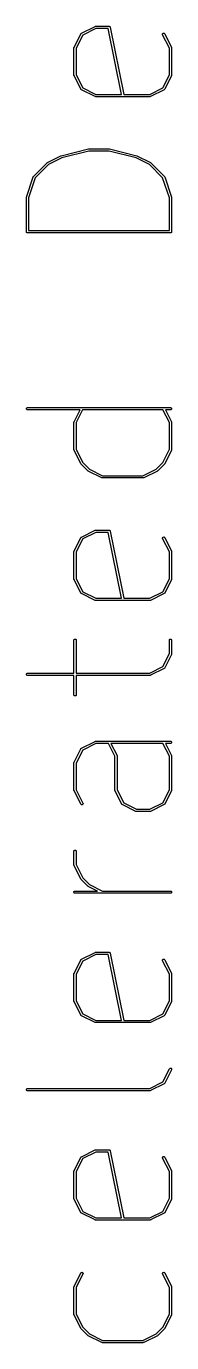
# Model space of a CAD drawing. Extents: x -0.1 to 56.4, y -14.9 to 17.1.
# Drawn here: x 15.43 to 15.559, y 1.165 to 2.334 of the extents above; entities that cross this region are included whole.
import ezdxf

# ---------------------------------------------------------------- set-up
doc = ezdxf.new("R2010")
doc.units = 0
doc.header["$MEASUREMENT"] = 0
doc.layers.add('BLACK', color=7, linetype='CONTINUOUS')

msp = doc.modelspace()

# ---------------------------------------------------------------- linework, layer by layer
at = {"layer": 'Black'}
for p, q in [((15.4719, 2.31514), (15.4779, 2.32723)), ((15.4779, 2.32723), (15.478, 2.32735)), ((15.478, 2.32735), (15.4781, 2.32747)), ((15.4781, 2.32751), (15.4783, 2.32759)), ((15.4781, 2.32749), (15.4781, 2.32751)), ((15.4781, 2.32747), (15.4781, 2.32749)), ((15.4783, 2.32759), (15.4784, 2.32768)), ((15.4784, 2.32768), (15.4905, 2.33373)), ((15.4912, 2.33183), (15.4796, 2.32604)), ((15.4905, 2.33374), (15.4906, 2.33377)), ((15.4905, 2.33373), (15.4905, 2.33374)), ((15.4906, 2.33377), (15.4907, 2.33379)), ((15.4907, 2.33379), (15.4908, 2.33383)), ((15.4908, 2.33383), (15.4909, 2.33382)), ((15.4909, 2.33382), (15.4909, 2.33383)), ((15.4909, 2.33383), (15.503, 2.33383)), ((15.5022, 2.33183), (15.4912, 2.33183)), ((15.5139, 2.27336), (15.5022, 2.33183)), ((15.503, 2.33383), (15.503, 2.33383)), ((15.503, 2.33383), (15.5032, 2.3338)), ((15.5032, 2.3338), (15.5033, 2.33378)), ((15.5033, 2.33378), (15.5034, 2.33377)), ((15.5034, 2.33377), (15.5034, 2.33377)), ((15.5034, 2.33377), (15.5035, 2.33369)), ((15.5035, 2.33369), (15.5036, 2.33361)), ((15.5036, 2.33361), (15.5037, 2.3336)), ((15.5037, 2.3336), (15.5037, 2.3336)), ((15.5037, 2.3336), (15.5038, 2.33349)), ((15.5038, 2.33349), (15.5039, 2.33335)), ((15.5039, 2.33335), (15.5039, 2.33334)), ((15.5039, 2.33334), (15.5039, 2.33333)), ((15.5039, 2.33333), (15.5039, 2.3332)), ((15.5039, 2.3332), (15.504, 2.33303)), ((15.504, 2.33303), (15.5159, 2.27336)), ((15.5504, 2.32702), (15.5506, 2.32733)), ((15.5504, 2.32667), (15.5504, 2.32702)), ((15.5506, 2.32733), (15.5508, 2.32759)), ((15.5508, 2.32759), (15.5511, 2.32774)), ((15.5511, 2.32774), (15.5515, 2.32778)), ((15.5515, 2.32778), (15.5518, 2.3277)), ((15.5518, 2.3277), (15.5521, 2.32751)), ((15.5521, 2.32751), (15.5523, 2.32723)), ((15.5523, 2.32723), (15.5583, 2.31514)), ((15.4718, 2.31503), (15.4719, 2.31508)), ((15.4718, 2.31492), (15.4718, 2.31503)), ((15.4719, 2.31508), (15.4719, 2.31514)), ((15.4796, 2.32604), (15.4738, 2.31445)), ((15.5505, 2.32634), (15.5504, 2.32667)), ((15.5565, 2.31445), (15.5505, 2.32634)), ((15.5583, 2.31514), (15.5584, 2.31508)), ((15.5584, 2.31508), (15.5584, 2.31503)), ((15.5584, 2.31503), (15.5584, 2.31492)), ((15.4718, 2.3148), (15.4718, 2.31492)), ((15.4718, 2.31474), (15.4718, 2.3148)), ((15.4718, 2.31469), (15.4718, 2.31474)), ((15.4718, 2.2905), (15.4718, 2.31469)), ((15.4738, 2.31445), (15.4738, 2.29073)), ((15.5565, 2.29073), (15.5565, 2.31445)), ((15.5584, 2.31492), (15.5584, 2.3148)), ((15.5584, 2.3148), (15.5584, 2.31474)), ((15.5584, 2.31474), (15.5585, 2.31469)), ((15.5585, 2.31469), (15.5585, 2.2905)), ((15.4718, 2.29044), (15.4718, 2.2905)), ((15.4718, 2.29038), (15.4718, 2.29044)), ((15.4718, 2.29027), (15.4718, 2.29038)), ((15.4718, 2.29016), (15.4718, 2.29027)), ((15.4719, 2.2901), (15.4718, 2.29016)), ((15.4719, 2.29005), (15.4719, 2.2901)), ((15.4779, 2.27796), (15.4719, 2.29005)), ((15.4738, 2.29073), (15.4796, 2.27915)), ((15.5507, 2.27915), (15.5565, 2.29073)), ((15.5583, 2.29005), (15.5523, 2.27796)), ((15.5584, 2.29011), (15.5583, 2.29005)), ((15.5585, 2.2905), (15.5584, 2.29044)), ((15.5584, 2.29044), (15.5584, 2.29038)), ((15.5584, 2.29038), (15.5584, 2.29027)), ((15.5584, 2.29027), (15.5584, 2.29016)), ((15.5584, 2.29016), (15.5584, 2.29011)), ((15.478, 2.27784), (15.4779, 2.27796)), ((15.4781, 2.27771), (15.478, 2.27784)), ((15.4781, 2.2777), (15.4781, 2.27771)), ((15.4781, 2.27768), (15.4781, 2.2777)), ((15.4783, 2.27759), (15.4781, 2.27768)), ((15.4784, 2.27751), (15.4783, 2.27759)), ((15.4905, 2.27146), (15.4784, 2.27751)), ((15.4796, 2.27915), (15.4912, 2.27336)), ((15.4905, 2.27144), (15.4905, 2.27146)), ((15.4906, 2.27141), (15.4905, 2.27144)), ((15.4907, 2.2714), (15.4906, 2.27141)), ((15.4908, 2.27136), (15.4907, 2.2714)), ((15.4909, 2.27136), (15.4908, 2.27136)), ((15.4909, 2.27135), (15.4909, 2.27136)), ((15.5151, 2.27135), (15.4909, 2.27135)), ((15.4912, 2.27336), (15.5139, 2.27336)), ((15.5393, 2.27135), (15.5151, 2.27135)), ((15.5159, 2.27336), (15.5391, 2.27336)), ((15.5391, 2.27336), (15.5507, 2.27915)), ((15.5394, 2.27136), (15.5393, 2.27135)), ((15.5395, 2.2714), (15.5394, 2.27136)), ((15.5394, 2.27136), (15.5394, 2.27136)), ((15.5397, 2.27141), (15.5395, 2.2714)), ((15.5398, 2.27146), (15.5397, 2.27144)), ((15.5397, 2.27144), (15.5397, 2.27141)), ((15.5519, 2.27751), (15.5398, 2.27146)), ((15.552, 2.27759), (15.5519, 2.27751)), ((15.5521, 2.27768), (15.552, 2.27759)), ((15.5522, 2.27784), (15.5521, 2.27771)), ((15.5521, 2.27771), (15.5521, 2.2777)), ((15.5521, 2.2777), (15.5521, 2.27768)), ((15.5523, 2.27796), (15.5522, 2.27784)), ((15.4604, 2.2189), (15.4846, 2.22494)), ((15.485, 2.22297), (15.461, 2.21698)), ((15.4846, 2.22494), (15.4848, 2.22495)), ((15.4848, 2.22495), (15.4849, 2.22497)), ((15.4849, 2.22497), (15.503, 2.22497)), ((15.5029, 2.22297), (15.485, 2.22297)), ((15.5269, 2.21698), (15.5029, 2.22297)), ((15.503, 2.22497), (15.5031, 2.22495)), ((15.5031, 2.22495), (15.5033, 2.22494)), ((15.5033, 2.22494), (15.5275, 2.2189)), ((15.4358, 2.20049), (15.4479, 2.21259)), ((15.4492, 2.21106), (15.4374, 2.19924)), ((15.4479, 2.21259), (15.448, 2.2127)), ((15.448, 2.2127), (15.4481, 2.21277)), ((15.4481, 2.21277), (15.4482, 2.21278)), ((15.4482, 2.21279), (15.4602, 2.21882)), ((15.4482, 2.21278), (15.4482, 2.21279)), ((15.4482, 2.21279), (15.4482, 2.21279)), ((15.461, 2.21698), (15.4492, 2.21106)), ((15.4602, 2.21882), (15.4603, 2.21885)), ((15.4603, 2.21885), (15.4604, 2.2189)), ((15.5387, 2.21106), (15.5269, 2.21698)), ((15.5275, 2.2189), (15.5276, 2.21885)), ((15.5276, 2.21885), (15.5277, 2.21882)), ((15.5277, 2.21882), (15.5397, 2.21279)), ((15.5505, 2.19924), (15.5387, 2.21106)), ((15.5397, 2.21279), (15.5397, 2.21279)), ((15.5397, 2.21279), (15.5397, 2.21278)), ((15.5397, 2.21278), (15.5398, 2.21277)), ((15.5398, 2.21277), (15.5399, 2.21268)), ((15.5399, 2.21268), (15.54, 2.21259)), ((15.54, 2.21259), (15.54, 2.21257)), ((15.54, 2.21257), (15.54, 2.21257)), ((15.54, 2.21257), (15.54, 2.21256)), ((15.54, 2.21256), (15.5521, 2.20049)), ((15.4295, 2.18196), (15.4356, 2.2001)), ((15.4374, 2.19924), (15.4315, 2.18148)), ((15.4356, 2.20021), (15.4357, 2.2003)), ((15.4356, 2.20015), (15.4356, 2.20021)), ((15.4356, 2.2001), (15.4356, 2.20015)), ((15.4357, 2.20041), (15.4358, 2.20044)), ((15.4357, 2.2003), (15.4357, 2.20041)), ((15.4358, 2.20044), (15.4358, 2.20049)), ((15.5565, 2.18148), (15.5505, 2.19924)), ((15.5521, 2.20049), (15.5521, 2.20045)), ((15.5521, 2.20045), (15.5522, 2.20041)), ((15.5522, 2.20041), (15.5522, 2.2003)), ((15.5522, 2.2003), (15.5523, 2.20021)), ((15.5523, 2.20021), (15.5523, 2.20015)), ((15.5523, 2.20015), (15.5524, 2.2001)), ((15.5524, 2.2001), (15.5584, 2.18196)), ((15.4295, 2.18179), (15.4295, 2.18196)), ((15.4295, 2.18164), (15.4295, 2.18179)), ((15.4295, 2.1514), (15.4295, 2.18164)), ((15.4315, 2.18148), (15.4315, 2.1524)), ((15.5565, 2.1524), (15.5565, 2.18148)), ((15.5584, 2.18196), (15.5584, 2.18179)), ((15.5584, 2.18179), (15.5585, 2.18164)), ((15.5585, 2.18164), (15.5585, 2.1514)), ((15.4295, 2.15132), (15.4295, 2.1514)), ((15.4295, 2.15123), (15.4295, 2.15132)), ((15.4315, 2.1524), (15.5565, 2.1524)), ((15.5585, 2.1514), (15.5584, 2.15132)), ((15.5584, 2.15132), (15.5584, 2.15123)), ((15.4295, 2.15115), (15.4295, 2.15123)), ((15.4295, 2.15106), (15.4295, 2.15115)), ((15.4296, 2.15098), (15.4295, 2.15106)), ((15.4296, 2.1509), (15.4296, 2.15098)), ((15.4296, 2.15084), (15.4296, 2.1509)), ((15.4297, 2.15076), (15.4296, 2.15084)), ((15.4298, 2.1507), (15.4297, 2.15076)), ((15.4298, 2.15064), (15.4298, 2.1507)), ((15.4299, 2.15059), (15.4298, 2.15064)), ((15.43, 2.15054), (15.4299, 2.15059)), ((15.43, 2.15051), (15.43, 2.15054)), ((15.4301, 2.15046), (15.43, 2.15051)), ((15.4302, 2.15045), (15.4301, 2.15046)), ((15.4303, 2.15042), (15.4302, 2.15045)), ((15.4304, 2.15042), (15.4303, 2.15042)), ((15.4305, 2.1504), (15.4304, 2.15042)), ((15.5575, 2.1504), (15.4305, 2.1504)), ((15.5576, 2.15042), (15.5575, 2.15042)), ((15.5575, 2.15042), (15.5575, 2.1504)), ((15.5577, 2.15045), (15.5576, 2.15042)), ((15.5578, 2.15046), (15.5577, 2.15045)), ((15.5579, 2.15051), (15.5578, 2.15046)), ((15.558, 2.15054), (15.5579, 2.15051)), ((15.5581, 2.15064), (15.558, 2.15059)), ((15.558, 2.15059), (15.558, 2.15054)), ((15.5582, 2.1507), (15.5581, 2.15064)), ((15.5583, 2.15084), (15.5582, 2.15076)), ((15.5582, 2.15076), (15.5582, 2.1507)), ((15.5584, 2.15106), (15.5583, 2.15098)), ((15.5583, 2.15098), (15.5583, 2.1509)), ((15.5583, 2.1509), (15.5583, 2.15084)), ((15.5584, 2.15123), (15.5584, 2.15115)), ((15.5584, 2.15115), (15.5584, 2.15106)), ((15.4295, 1.99434), (15.4296, 1.99466)), ((15.4295, 1.99399), (15.4295, 1.99434)), ((15.4296, 1.99367), (15.4295, 1.99399)), ((15.4296, 1.99466), (15.4298, 1.99493)), ((15.4298, 1.9934), (15.4296, 1.99367)), ((15.4298, 1.99493), (15.4301, 1.9951)), ((15.4301, 1.99322), (15.4298, 1.9934)), ((15.4301, 1.9951), (15.4305, 1.99516)), ((15.4305, 1.99316), (15.4301, 1.99322)), ((15.4305, 1.99516), (15.5575, 1.99516)), ((15.4772, 1.99316), (15.4305, 1.99316)), ((15.4719, 1.98252), (15.4772, 1.99316)), ((15.4795, 1.99316), (15.4738, 1.98183)), ((15.5508, 1.99316), (15.4795, 1.99316)), ((15.5565, 1.98183), (15.5508, 1.99316)), ((15.5575, 1.99316), (15.553, 1.99316)), ((15.553, 1.99316), (15.5583, 1.98252)), ((15.5575, 1.99516), (15.5578, 1.9951)), ((15.5578, 1.99322), (15.5575, 1.99316)), ((15.5578, 1.9951), (15.5581, 1.99493)), ((15.5581, 1.9934), (15.5578, 1.99322)), ((15.5581, 1.99493), (15.5583, 1.99466)), ((15.5583, 1.99367), (15.5581, 1.9934)), ((15.5583, 1.99466), (15.5584, 1.99434)), ((15.5584, 1.99399), (15.5583, 1.99367)), ((15.5584, 1.99434), (15.5584, 1.99399)), ((15.4718, 1.98241), (15.4719, 1.98246)), ((15.4718, 1.98229), (15.4718, 1.98241)), ((15.4718, 1.98218), (15.4718, 1.98229)), ((15.4718, 1.98212), (15.4718, 1.98218)), ((15.4718, 1.98207), (15.4718, 1.98212)), ((15.4718, 1.95788), (15.4718, 1.98207)), ((15.4719, 1.98246), (15.4719, 1.98252)), ((15.4738, 1.98183), (15.4738, 1.95811)), ((15.5565, 1.95812), (15.5565, 1.98183)), ((15.5583, 1.98252), (15.5584, 1.98246)), ((15.5584, 1.98246), (15.5584, 1.98241)), ((15.5584, 1.98241), (15.5584, 1.9823)), ((15.5584, 1.9823), (15.5584, 1.98218)), ((15.5584, 1.98218), (15.5584, 1.98212)), ((15.5584, 1.98212), (15.5585, 1.98207)), ((15.5585, 1.98207), (15.5585, 1.95788)), ((15.4718, 1.95782), (15.4718, 1.95788)), ((15.4718, 1.95776), (15.4718, 1.95782)), ((15.4718, 1.95765), (15.4718, 1.95776)), ((15.4718, 1.95754), (15.4718, 1.95765)), ((15.4719, 1.95748), (15.4718, 1.95754)), ((15.4719, 1.95743), (15.4719, 1.95748)), ((15.4779, 1.94534), (15.4719, 1.95743)), ((15.4738, 1.95811), (15.4797, 1.94638)), ((15.5506, 1.94638), (15.5565, 1.95812)), ((15.5583, 1.95743), (15.5523, 1.94534)), ((15.5584, 1.95749), (15.5583, 1.95743)), ((15.5585, 1.95788), (15.5584, 1.95782)), ((15.5584, 1.95782), (15.5584, 1.95776)), ((15.5584, 1.95776), (15.5584, 1.95765)), ((15.5584, 1.95765), (15.5584, 1.95754)), ((15.5584, 1.95754), (15.5584, 1.95749)), ((15.478, 1.94521), (15.4779, 1.94534)), ((15.4781, 1.94508), (15.478, 1.94521)), ((15.4842, 1.93903), (15.4781, 1.94508)), ((15.4797, 1.94638), (15.4855, 1.94056)), ((15.5448, 1.94056), (15.5506, 1.94638)), ((15.5521, 1.94508), (15.5461, 1.93903)), ((15.5522, 1.94521), (15.5521, 1.94508)), ((15.5523, 1.94534), (15.5522, 1.94521)), ((15.4843, 1.93894), (15.4842, 1.93903)), ((15.4844, 1.93884), (15.4843, 1.93894)), ((15.4965, 1.93279), (15.4844, 1.93884)), ((15.4855, 1.94056), (15.4972, 1.93469)), ((15.4966, 1.93278), (15.4965, 1.93279)), ((15.4966, 1.93275), (15.4966, 1.93278)), ((15.4967, 1.93273), (15.4966, 1.93275)), ((15.4969, 1.93269), (15.4967, 1.93273)), ((15.497, 1.93269), (15.4969, 1.9327)), ((15.4969, 1.9327), (15.4969, 1.93269)), ((15.5333, 1.93269), (15.497, 1.93269)), ((15.4972, 1.93469), (15.533, 1.93469)), ((15.533, 1.93469), (15.5448, 1.94056)), ((15.5334, 1.93269), (15.5333, 1.9327)), ((15.5333, 1.9327), (15.5333, 1.93269)), ((15.5335, 1.93273), (15.5334, 1.93269)), ((15.5336, 1.93275), (15.5335, 1.93273)), ((15.5337, 1.93278), (15.5336, 1.93275)), ((15.5458, 1.93883), (15.5337, 1.93279)), ((15.5337, 1.93279), (15.5337, 1.93278)), ((15.5459, 1.93893), (15.5458, 1.93884)), ((15.5458, 1.93884), (15.5458, 1.93883)), ((15.5458, 1.93883), (15.5458, 1.93883)), ((15.5458, 1.93883), (15.5458, 1.93883)), ((15.5461, 1.93903), (15.5459, 1.93893)), ((15.4784, 1.88015), (15.4905, 1.8862)), ((15.4912, 1.88431), (15.4796, 1.87851)), ((15.4905, 1.88622), (15.4906, 1.88625)), ((15.4905, 1.8862), (15.4905, 1.88622)), ((15.4906, 1.88625), (15.4907, 1.88627)), ((15.4907, 1.88627), (15.4908, 1.8863)), ((15.4908, 1.8863), (15.4909, 1.8863)), ((15.4909, 1.8863), (15.4909, 1.88631)), ((15.4909, 1.88631), (15.503, 1.88631)), ((15.5022, 1.88431), (15.4912, 1.88431)), ((15.5139, 1.82583), (15.5022, 1.88431)), ((15.503, 1.88631), (15.503, 1.88631)), ((15.503, 1.88631), (15.5032, 1.88628)), ((15.5032, 1.88628), (15.5033, 1.88626)), ((15.5033, 1.88626), (15.5034, 1.88625)), ((15.5034, 1.88625), (15.5034, 1.88625)), ((15.5034, 1.88625), (15.5035, 1.88616)), ((15.5035, 1.88616), (15.5036, 1.88609)), ((15.5036, 1.88609), (15.5037, 1.88608)), ((15.5037, 1.88608), (15.5037, 1.88607)), ((15.5037, 1.88607), (15.5038, 1.88596)), ((15.5038, 1.88596), (15.5039, 1.88583)), ((15.5039, 1.88583), (15.5039, 1.88582)), ((15.5039, 1.88582), (15.5039, 1.88581)), ((15.5039, 1.88581), (15.5039, 1.88567)), ((15.5039, 1.88567), (15.504, 1.8855)), ((15.504, 1.8855), (15.5159, 1.82583)), ((15.4719, 1.86761), (15.4779, 1.87971)), ((15.4796, 1.87851), (15.4738, 1.86693)), ((15.4779, 1.87971), (15.478, 1.87982)), ((15.478, 1.87982), (15.4781, 1.87995)), ((15.4781, 1.87999), (15.4783, 1.88007)), ((15.4781, 1.87996), (15.4781, 1.87999)), ((15.4781, 1.87995), (15.4781, 1.87996)), ((15.4783, 1.88007), (15.4784, 1.88015)), ((15.5504, 1.87949), (15.5506, 1.87981)), ((15.5504, 1.87915), (15.5504, 1.87949)), ((15.5505, 1.87881), (15.5504, 1.87915)), ((15.5565, 1.86693), (15.5505, 1.87881)), ((15.5506, 1.87981), (15.5508, 1.88006)), ((15.5508, 1.88006), (15.5511, 1.88022)), ((15.5511, 1.88022), (15.5515, 1.88026)), ((15.5515, 1.88026), (15.5518, 1.88018)), ((15.5518, 1.88018), (15.5521, 1.87999)), ((15.5521, 1.87999), (15.5523, 1.87971)), ((15.5523, 1.87971), (15.5583, 1.86761)), ((15.4718, 1.86751), (15.4719, 1.86756)), ((15.4718, 1.86739), (15.4718, 1.86751)), ((15.4718, 1.86728), (15.4718, 1.86739)), ((15.4718, 1.86722), (15.4718, 1.86728)), ((15.4718, 1.86716), (15.4718, 1.86722)), ((15.4718, 1.84297), (15.4718, 1.86716)), ((15.4719, 1.86756), (15.4719, 1.86761)), ((15.4738, 1.86693), (15.4738, 1.84321)), ((15.5565, 1.84321), (15.5565, 1.86693)), ((15.5583, 1.86761), (15.5584, 1.86756)), ((15.5584, 1.86756), (15.5584, 1.86751)), ((15.5584, 1.86751), (15.5584, 1.86739)), ((15.5584, 1.86739), (15.5584, 1.86728)), ((15.5584, 1.86728), (15.5584, 1.86722)), ((15.5584, 1.86722), (15.5585, 1.86716)), ((15.5585, 1.86716), (15.5585, 1.84297)), ((15.4718, 1.84292), (15.4718, 1.84297)), ((15.4718, 1.84286), (15.4718, 1.84292)), ((15.4718, 1.84275), (15.4718, 1.84286)), ((15.4718, 1.84263), (15.4718, 1.84275)), ((15.4719, 1.84258), (15.4718, 1.84263)), ((15.4719, 1.84253), (15.4719, 1.84258)), ((15.4779, 1.83043), (15.4719, 1.84253)), ((15.4738, 1.84321), (15.4796, 1.83162)), ((15.5507, 1.83162), (15.5565, 1.84321)), ((15.5583, 1.84253), (15.5523, 1.83043)), ((15.5584, 1.84258), (15.5583, 1.84253)), ((15.5585, 1.84297), (15.5584, 1.84292)), ((15.5584, 1.84292), (15.5584, 1.84286)), ((15.5584, 1.84286), (15.5584, 1.84274)), ((15.5584, 1.84274), (15.5584, 1.84263)), ((15.5584, 1.84263), (15.5584, 1.84258)), ((15.478, 1.83031), (15.4779, 1.83043)), ((15.4781, 1.83019), (15.478, 1.83031)), ((15.4781, 1.83017), (15.4781, 1.83019)), ((15.4781, 1.83015), (15.4781, 1.83017)), ((15.4783, 1.83007), (15.4781, 1.83015)), ((15.4784, 1.82998), (15.4783, 1.83007)), ((15.4905, 1.82394), (15.4784, 1.82998)), ((15.4796, 1.83162), (15.4912, 1.82583)), ((15.4905, 1.82392), (15.4905, 1.82394)), ((15.4912, 1.82583), (15.5139, 1.82583)), ((15.5159, 1.82583), (15.5391, 1.82583)), ((15.5391, 1.82583), (15.5507, 1.83162)), ((15.5398, 1.82394), (15.5397, 1.82392)), ((15.5519, 1.82998), (15.5398, 1.82394)), ((15.552, 1.83007), (15.5519, 1.82998)), ((15.5521, 1.83015), (15.552, 1.83007)), ((15.5522, 1.83032), (15.5521, 1.83019)), ((15.5521, 1.83019), (15.5521, 1.83017)), ((15.5521, 1.83017), (15.5521, 1.83015)), ((15.5523, 1.83043), (15.5522, 1.83032)), ((15.4906, 1.82389), (15.4905, 1.82392)), ((15.4907, 1.82387), (15.4906, 1.82389)), ((15.4908, 1.82384), (15.4907, 1.82387)), ((15.4909, 1.82384), (15.4908, 1.82384)), ((15.4909, 1.82383), (15.4909, 1.82384)), ((15.5151, 1.82383), (15.4909, 1.82383)), ((15.5393, 1.82383), (15.5151, 1.82383)), ((15.5394, 1.82384), (15.5393, 1.82383)), ((15.5395, 1.82387), (15.5394, 1.82384)), ((15.5394, 1.82384), (15.5394, 1.82384)), ((15.5397, 1.82389), (15.5395, 1.82387)), ((15.5397, 1.82392), (15.5397, 1.82389)), ((15.4718, 1.78889), (15.472, 1.78919)), ((15.4718, 1.78855), (15.4718, 1.78889)), ((15.472, 1.78919), (15.4723, 1.78941)), ((15.4723, 1.78941), (15.4726, 1.78953)), ((15.4726, 1.78953), (15.473, 1.78953)), ((15.473, 1.78953), (15.4733, 1.78941)), ((15.4733, 1.78941), (15.4736, 1.78919)), ((15.4736, 1.78919), (15.4737, 1.78889)), ((15.4737, 1.78889), (15.4738, 1.78855)), ((15.5565, 1.78889), (15.5567, 1.78919)), ((15.5565, 1.78855), (15.5565, 1.78889)), ((15.5567, 1.78919), (15.557, 1.78941)), ((15.557, 1.78941), (15.5573, 1.78953)), ((15.5573, 1.78953), (15.5576, 1.78953)), ((15.5576, 1.78953), (15.558, 1.78941)), ((15.558, 1.78941), (15.5582, 1.78919)), ((15.5582, 1.78919), (15.5584, 1.78889)), ((15.5584, 1.78889), (15.5585, 1.78855)), ((15.4718, 1.75931), (15.4718, 1.78855)), ((15.4738, 1.78855), (15.4738, 1.75931)), ((15.5565, 1.77669), (15.5565, 1.78855)), ((15.5585, 1.78855), (15.5585, 1.77645)), ((15.5507, 1.7651), (15.5565, 1.77669)), ((15.5583, 1.776), (15.5523, 1.76391)), ((15.5584, 1.77606), (15.5583, 1.776)), ((15.5585, 1.77645), (15.5584, 1.7764)), ((15.5584, 1.7764), (15.5584, 1.77634)), ((15.5584, 1.77634), (15.5584, 1.77622)), ((15.5584, 1.77622), (15.5584, 1.77611)), ((15.5584, 1.77611), (15.5584, 1.77606)), ((15.4295, 1.75848), (15.4296, 1.75881)), ((15.4295, 1.75813), (15.4295, 1.75848)), ((15.4296, 1.75781), (15.4295, 1.75813)), ((15.4296, 1.75881), (15.4298, 1.75907)), ((15.4298, 1.75754), (15.4296, 1.75781)), ((15.4298, 1.75907), (15.4301, 1.75925)), ((15.4301, 1.75737), (15.4298, 1.75754)), ((15.4301, 1.75925), (15.4305, 1.75931)), ((15.4305, 1.75731), (15.4301, 1.75737)), ((15.4305, 1.75931), (15.4718, 1.75931)), ((15.4718, 1.75731), (15.4305, 1.75731)), ((15.4718, 1.74016), (15.4718, 1.75731)), ((15.4738, 1.75931), (15.5391, 1.75931)), ((15.5393, 1.75731), (15.4738, 1.75731)), ((15.4738, 1.75731), (15.4738, 1.74016)), ((15.5391, 1.75931), (15.5507, 1.7651)), ((15.5394, 1.75732), (15.5393, 1.75731)), ((15.5395, 1.75735), (15.5394, 1.75731)), ((15.5394, 1.75731), (15.5394, 1.75732)), ((15.5397, 1.75737), (15.5395, 1.75735)), ((15.5398, 1.75741), (15.5397, 1.7574)), ((15.5397, 1.7574), (15.5397, 1.75737)), ((15.5519, 1.76346), (15.5398, 1.75741)), ((15.552, 1.76354), (15.5519, 1.76346)), ((15.5521, 1.76363), (15.552, 1.76354)), ((15.5522, 1.7638), (15.5521, 1.76367)), ((15.5521, 1.76367), (15.5521, 1.76365)), ((15.5521, 1.76365), (15.5521, 1.76363)), ((15.5523, 1.76391), (15.5522, 1.7638)), ((15.4718, 1.73982), (15.4718, 1.74016)), ((15.472, 1.73952), (15.4718, 1.73982)), ((15.4723, 1.7393), (15.472, 1.73952)), ((15.4726, 1.73918), (15.4723, 1.7393)), ((15.473, 1.73918), (15.4726, 1.73918)), ((15.4733, 1.7393), (15.473, 1.73918)), ((15.4736, 1.73952), (15.4733, 1.7393)), ((15.4737, 1.73982), (15.4736, 1.73952)), ((15.4738, 1.74016), (15.4737, 1.73982)), ((15.4784, 1.69268), (15.4905, 1.69873)), ((15.4912, 1.69683), (15.4796, 1.69104)), ((15.4905, 1.69874), (15.4906, 1.69877)), ((15.4905, 1.69873), (15.4905, 1.69874)), ((15.4906, 1.69877), (15.4907, 1.69879)), ((15.4907, 1.69879), (15.4908, 1.69883)), ((15.4908, 1.69883), (15.4909, 1.69882)), ((15.4909, 1.69882), (15.4909, 1.69883)), ((15.4909, 1.69883), (15.5575, 1.69883)), ((15.5024, 1.69683), (15.4912, 1.69683)), ((15.5081, 1.6855), (15.5024, 1.69683)), ((15.5046, 1.69683), (15.51, 1.68618)), ((15.5508, 1.69683), (15.5046, 1.69683)), ((15.5565, 1.6855), (15.5508, 1.69683)), ((15.5575, 1.69683), (15.553, 1.69683)), ((15.553, 1.69683), (15.5583, 1.68618)), ((15.5575, 1.69883), (15.5578, 1.69877)), ((15.5578, 1.69689), (15.5575, 1.69683)), ((15.5578, 1.69877), (15.5581, 1.6986)), ((15.5581, 1.69707), (15.5578, 1.69689)), ((15.5581, 1.6986), (15.5583, 1.69833)), ((15.5583, 1.69733), (15.5581, 1.69707)), ((15.5583, 1.69833), (15.5584, 1.69801)), ((15.5584, 1.69766), (15.5583, 1.69733)), ((15.5584, 1.69801), (15.5584, 1.69766)), ((15.4719, 1.68014), (15.4779, 1.69223)), ((15.4796, 1.69104), (15.4738, 1.67945)), ((15.4779, 1.69223), (15.478, 1.69235)), ((15.478, 1.69235), (15.4781, 1.69247)), ((15.4781, 1.69251), (15.4783, 1.69259)), ((15.4781, 1.69249), (15.4781, 1.69251)), ((15.4781, 1.69247), (15.4781, 1.69249)), ((15.4783, 1.69259), (15.4784, 1.69268)), ((15.5081, 1.6555), (15.5081, 1.6855)), ((15.51, 1.68618), (15.51, 1.68613)), ((15.51, 1.68613), (15.51, 1.68608)), ((15.51, 1.68608), (15.51, 1.68596)), ((15.51, 1.68596), (15.5101, 1.68585)), ((15.5101, 1.68585), (15.5101, 1.68579)), ((15.5101, 1.68579), (15.5101, 1.68574)), ((15.5101, 1.68574), (15.5101, 1.65573)), ((15.5565, 1.65573), (15.5565, 1.6855)), ((15.5583, 1.68618), (15.5584, 1.68613)), ((15.5584, 1.68613), (15.5584, 1.68608)), ((15.5584, 1.68608), (15.5584, 1.68596)), ((15.5584, 1.68596), (15.5584, 1.68585)), ((15.5584, 1.68585), (15.5584, 1.68579)), ((15.5584, 1.68579), (15.5585, 1.68574)), ((15.5585, 1.68574), (15.5585, 1.6555)), ((15.4718, 1.68003), (15.4719, 1.68008)), ((15.4718, 1.67991), (15.4718, 1.68003)), ((15.4718, 1.6798), (15.4718, 1.67991)), ((15.4718, 1.67974), (15.4718, 1.6798)), ((15.4718, 1.67969), (15.4718, 1.67974)), ((15.4718, 1.6555), (15.4718, 1.67969)), ((15.4719, 1.68008), (15.4719, 1.68014)), ((15.4738, 1.67945), (15.4738, 1.65573)), ((15.4718, 1.65544), (15.4718, 1.6555)), ((15.4718, 1.65538), (15.4718, 1.65544)), ((15.4718, 1.65527), (15.4718, 1.65538)), ((15.4718, 1.65516), (15.4718, 1.65527)), ((15.4719, 1.6551), (15.4718, 1.65516)), ((15.4719, 1.65505), (15.4719, 1.6551)), ((15.4779, 1.64296), (15.4719, 1.65505)), ((15.4738, 1.65573), (15.4797, 1.64385)), ((15.5081, 1.65544), (15.5081, 1.6555)), ((15.5081, 1.65538), (15.5081, 1.65544)), ((15.5081, 1.65527), (15.5081, 1.65538)), ((15.5081, 1.65516), (15.5081, 1.65527)), ((15.5082, 1.6551), (15.5081, 1.65516)), ((15.5082, 1.65505), (15.5082, 1.6551)), ((15.5142, 1.64296), (15.5082, 1.65505)), ((15.5101, 1.65573), (15.5159, 1.64415)), ((15.5507, 1.64415), (15.5565, 1.65573)), ((15.5583, 1.65505), (15.5523, 1.64296)), ((15.5584, 1.6551), (15.5583, 1.65505)), ((15.5585, 1.6555), (15.5584, 1.65544)), ((15.5584, 1.65544), (15.5584, 1.65538)), ((15.5584, 1.65538), (15.5584, 1.65527)), ((15.5584, 1.65527), (15.5584, 1.65516)), ((15.5584, 1.65516), (15.5584, 1.6551)), ((15.4781, 1.64268), (15.4779, 1.64296)), ((15.4784, 1.64249), (15.4781, 1.64268)), ((15.4788, 1.6424), (15.4784, 1.64249)), ((15.4791, 1.64244), (15.4788, 1.6424)), ((15.4794, 1.6426), (15.4791, 1.64244)), ((15.4797, 1.64285), (15.4794, 1.6426)), ((15.4797, 1.64385), (15.4798, 1.64352)), ((15.4798, 1.64317), (15.4797, 1.64285)), ((15.4798, 1.64352), (15.4798, 1.64317)), ((15.5143, 1.64285), (15.5142, 1.64296)), ((15.5144, 1.64271), (15.5143, 1.64285)), ((15.5144, 1.6427), (15.5144, 1.64271)), ((15.5144, 1.64268), (15.5144, 1.6427)), ((15.5146, 1.64259), (15.5144, 1.64268)), ((15.5147, 1.64251), (15.5146, 1.64259)), ((15.5268, 1.63646), (15.5147, 1.64251)), ((15.5159, 1.64415), (15.5274, 1.63836)), ((15.5274, 1.63836), (15.5391, 1.63836)), ((15.5391, 1.63836), (15.5507, 1.64415)), ((15.5519, 1.64251), (15.5398, 1.63646)), ((15.552, 1.64259), (15.5519, 1.64251)), ((15.5521, 1.64268), (15.552, 1.64259)), ((15.5522, 1.64284), (15.5521, 1.64271)), ((15.5521, 1.64271), (15.5521, 1.6427)), ((15.5521, 1.6427), (15.5521, 1.64268)), ((15.5523, 1.64296), (15.5522, 1.64284)), ((15.5268, 1.63644), (15.5268, 1.63646)), ((15.5269, 1.63641), (15.5268, 1.63644)), ((15.527, 1.63639), (15.5269, 1.63641)), ((15.5271, 1.63636), (15.527, 1.63639)), ((15.5272, 1.63636), (15.5271, 1.63636)), ((15.5393, 1.63636), (15.5272, 1.63636)), ((15.5272, 1.63636), (15.5272, 1.63636)), ((15.5394, 1.63636), (15.5393, 1.63636)), ((15.5395, 1.63639), (15.5394, 1.63636)), ((15.5394, 1.63636), (15.5394, 1.63636)), ((15.5397, 1.63641), (15.5395, 1.63639)), ((15.5398, 1.63646), (15.5397, 1.63644)), ((15.5397, 1.63644), (15.5397, 1.63641)), ((15.472, 1.60171), (15.4723, 1.60194)), ((15.4723, 1.60194), (15.4726, 1.60206)), ((15.4726, 1.60206), (15.473, 1.60206)), ((15.473, 1.60206), (15.4733, 1.60194)), ((15.4733, 1.60194), (15.4736, 1.60171)), ((15.4718, 1.60141), (15.472, 1.60171)), ((15.4718, 1.60107), (15.4718, 1.60141)), ((15.4718, 1.58898), (15.4718, 1.60107)), ((15.4736, 1.60171), (15.4737, 1.60141)), ((15.4737, 1.60141), (15.4738, 1.60107)), ((15.4738, 1.60107), (15.4738, 1.58921)), ((15.4718, 1.58892), (15.4718, 1.58898)), ((15.4718, 1.58886), (15.4718, 1.58892)), ((15.4718, 1.58875), (15.4718, 1.58886)), ((15.4718, 1.58863), (15.4718, 1.58875)), ((15.4719, 1.58858), (15.4718, 1.58863)), ((15.4719, 1.58853), (15.4719, 1.58858)), ((15.4779, 1.57643), (15.4719, 1.58853)), ((15.4738, 1.58921), (15.4797, 1.57747)), ((15.478, 1.57629), (15.4779, 1.57643)), ((15.4781, 1.57617), (15.478, 1.57629)), ((15.4842, 1.57012), (15.4781, 1.57617)), ((15.4797, 1.57747), (15.4855, 1.57165)), ((15.4843, 1.57003), (15.4842, 1.57012)), ((15.4844, 1.56994), (15.4843, 1.57003)), ((15.4927, 1.56578), (15.4844, 1.56994)), ((15.4855, 1.57165), (15.4972, 1.56578)), ((15.4718, 1.56496), (15.4719, 1.56528)), ((15.4718, 1.56461), (15.4718, 1.56496)), ((15.4719, 1.56428), (15.4718, 1.56461)), ((15.4719, 1.56528), (15.4721, 1.56555)), ((15.4721, 1.56402), (15.4719, 1.56428)), ((15.4721, 1.56555), (15.4724, 1.56572)), ((15.4724, 1.56384), (15.4721, 1.56402)), ((15.4724, 1.56572), (15.4728, 1.56578)), ((15.4728, 1.56378), (15.4724, 1.56384)), ((15.4728, 1.56578), (15.4927, 1.56578)), ((15.5575, 1.56378), (15.4728, 1.56378)), ((15.4972, 1.56578), (15.5575, 1.56578)), ((15.5575, 1.56578), (15.5578, 1.56572)), ((15.5578, 1.56384), (15.5575, 1.56378)), ((15.5578, 1.56572), (15.5581, 1.56555)), ((15.5581, 1.56402), (15.5578, 1.56384)), ((15.5581, 1.56555), (15.5583, 1.56528)), ((15.5583, 1.56428), (15.5581, 1.56402)), ((15.5583, 1.56528), (15.5584, 1.56496)), ((15.5584, 1.56461), (15.5583, 1.56428)), ((15.5584, 1.56496), (15.5584, 1.56461)), ((15.4784, 1.5052), (15.4905, 1.51125)), ((15.4912, 1.50936), (15.4796, 1.50356)), ((15.4905, 1.51127), (15.4906, 1.5113)), ((15.4905, 1.51125), (15.4905, 1.51127)), ((15.4906, 1.5113), (15.4907, 1.51132)), ((15.4907, 1.51132), (15.4908, 1.51135)), ((15.4908, 1.51135), (15.4909, 1.51135)), ((15.4909, 1.51135), (15.4909, 1.51136)), ((15.4909, 1.51136), (15.503, 1.51136)), ((15.5022, 1.50936), (15.4912, 1.50936)), ((15.5139, 1.45088), (15.5022, 1.50936)), ((15.503, 1.51136), (15.503, 1.51136)), ((15.503, 1.51136), (15.5032, 1.51133)), ((15.5032, 1.51133), (15.5033, 1.5113)), ((15.5033, 1.5113), (15.5034, 1.5113)), ((15.5034, 1.5113), (15.5034, 1.5113)), ((15.5034, 1.5113), (15.5035, 1.51121)), ((15.5035, 1.51121), (15.5036, 1.51114)), ((15.5036, 1.51114), (15.5037, 1.51113)), ((15.5037, 1.51113), (15.5037, 1.51112)), ((15.5037, 1.51112), (15.5038, 1.51101)), ((15.5038, 1.51101), (15.5039, 1.51088)), ((15.5039, 1.51088), (15.5039, 1.51086)), ((15.5039, 1.51086), (15.5039, 1.51086)), ((15.5039, 1.51086), (15.5039, 1.51072)), ((15.5039, 1.51072), (15.504, 1.51055)), ((15.504, 1.51055), (15.5159, 1.45088)), ((15.4719, 1.49266), (15.4779, 1.50475)), ((15.4796, 1.50356), (15.4738, 1.49198)), ((15.4779, 1.50475), (15.478, 1.50487)), ((15.478, 1.50487), (15.4781, 1.505)), ((15.4781, 1.50503), (15.4783, 1.50512)), ((15.4781, 1.50501), (15.4781, 1.50503)), ((15.4781, 1.505), (15.4781, 1.50501)), ((15.4783, 1.50512), (15.4784, 1.5052)), ((15.5504, 1.50454), (15.5506, 1.50486)), ((15.5504, 1.50419), (15.5504, 1.50454)), ((15.5505, 1.50386), (15.5504, 1.50419)), ((15.5565, 1.49198), (15.5505, 1.50386)), ((15.5506, 1.50486), (15.5508, 1.50511)), ((15.5508, 1.50511), (15.5511, 1.50527)), ((15.5511, 1.50527), (15.5515, 1.50531)), ((15.5515, 1.50531), (15.5518, 1.50523)), ((15.5518, 1.50523), (15.5521, 1.50503)), ((15.5521, 1.50503), (15.5523, 1.50475)), ((15.5523, 1.50475), (15.5583, 1.49266)), ((15.4718, 1.49255), (15.4719, 1.49261)), ((15.4718, 1.49244), (15.4718, 1.49255)), ((15.4718, 1.49233), (15.4718, 1.49244)), ((15.4718, 1.49227), (15.4718, 1.49233)), ((15.4718, 1.49221), (15.4718, 1.49227)), ((15.4718, 1.46802), (15.4718, 1.49221)), ((15.4719, 1.49261), (15.4719, 1.49266)), ((15.4738, 1.49198), (15.4738, 1.46826)), ((15.5565, 1.46826), (15.5565, 1.49198)), ((15.5583, 1.49266), (15.5584, 1.49261)), ((15.5584, 1.49261), (15.5584, 1.49255)), ((15.5584, 1.49255), (15.5584, 1.49244)), ((15.5584, 1.49244), (15.5584, 1.49233)), ((15.5584, 1.49233), (15.5584, 1.49227)), ((15.5584, 1.49227), (15.5585, 1.49221)), ((15.5585, 1.49221), (15.5585, 1.46802)), ((15.4718, 1.46797), (15.4718, 1.46802)), ((15.4718, 1.46791), (15.4718, 1.46797)), ((15.4718, 1.4678), (15.4718, 1.46791)), ((15.4718, 1.46768), (15.4718, 1.4678)), ((15.4719, 1.46763), (15.4718, 1.46768)), ((15.4719, 1.46757), (15.4719, 1.46763)), ((15.4779, 1.45548), (15.4719, 1.46757)), ((15.4738, 1.46826), (15.4796, 1.45667)), ((15.5507, 1.45667), (15.5565, 1.46826)), ((15.5583, 1.46757), (15.5523, 1.45548)), ((15.5584, 1.46763), (15.5583, 1.46757)), ((15.5585, 1.46802), (15.5584, 1.46797)), ((15.5584, 1.46797), (15.5584, 1.46791)), ((15.5584, 1.46791), (15.5584, 1.46779)), ((15.5584, 1.46779), (15.5584, 1.46768)), ((15.5584, 1.46768), (15.5584, 1.46763)), ((15.478, 1.45536), (15.4779, 1.45548)), ((15.4781, 1.45524), (15.478, 1.45536)), ((15.4781, 1.45522), (15.4781, 1.45524)), ((15.4781, 1.4552), (15.4781, 1.45522)), ((15.4783, 1.45512), (15.4781, 1.4552)), ((15.4784, 1.45503), (15.4783, 1.45512)), ((15.4905, 1.44898), (15.4784, 1.45503)), ((15.4796, 1.45667), (15.4912, 1.45088)), ((15.4912, 1.45088), (15.5139, 1.45088)), ((15.5159, 1.45088), (15.5391, 1.45088)), ((15.5391, 1.45088), (15.5507, 1.45667)), ((15.5519, 1.45503), (15.5398, 1.44898)), ((15.552, 1.45511), (15.5519, 1.45503)), ((15.5521, 1.4552), (15.552, 1.45511)), ((15.5522, 1.45537), (15.5521, 1.45524)), ((15.5521, 1.45524), (15.5521, 1.45522)), ((15.5521, 1.45522), (15.5521, 1.4552)), ((15.5523, 1.45548), (15.5522, 1.45537)), ((15.4905, 1.44897), (15.4905, 1.44898)), ((15.4906, 1.44894), (15.4905, 1.44897)), ((15.4907, 1.44892), (15.4906, 1.44894)), ((15.4908, 1.44888), (15.4907, 1.44892)), ((15.4909, 1.44889), (15.4908, 1.44888)), ((15.4909, 1.44888), (15.4909, 1.44889)), ((15.5151, 1.44888), (15.4909, 1.44888)), ((15.5393, 1.44888), (15.5151, 1.44888)), ((15.5394, 1.44889), (15.5393, 1.44888)), ((15.5395, 1.44892), (15.5394, 1.44888)), ((15.5394, 1.44888), (15.5394, 1.44889)), ((15.5397, 1.44894), (15.5395, 1.44892)), ((15.5398, 1.44898), (15.5397, 1.44897)), ((15.5397, 1.44897), (15.5397, 1.44894)), ((15.5507, 1.3962), (15.5566, 1.40799)), ((15.5583, 1.4071), (15.5523, 1.395)), ((15.5566, 1.40799), (15.5568, 1.40827)), ((15.5568, 1.40827), (15.5571, 1.40846)), ((15.5571, 1.40846), (15.5574, 1.40854)), ((15.5574, 1.40854), (15.5577, 1.4085)), ((15.5577, 1.4085), (15.558, 1.40835)), ((15.558, 1.40835), (15.5583, 1.4081)), ((15.5583, 1.4081), (15.5584, 1.40778)), ((15.5584, 1.40743), (15.5583, 1.4071)), ((15.5584, 1.40778), (15.5584, 1.40743)), ((15.5391, 1.3904), (15.5507, 1.3962)), ((15.5519, 1.39456), (15.5398, 1.38851)), ((15.552, 1.39464), (15.5519, 1.39456)), ((15.5521, 1.39472), (15.552, 1.39464)), ((15.5522, 1.39489), (15.5521, 1.39476)), ((15.5521, 1.39476), (15.5521, 1.39475)), ((15.5521, 1.39475), (15.5521, 1.39472)), ((15.5523, 1.395), (15.5522, 1.39489)), ((15.4295, 1.38958), (15.4296, 1.3899)), ((15.4295, 1.38923), (15.4295, 1.38958)), ((15.4296, 1.3889), (15.4295, 1.38923)), ((15.4296, 1.3899), (15.4298, 1.39017)), ((15.4298, 1.38864), (15.4296, 1.3889)), ((15.4298, 1.39017), (15.4301, 1.39034)), ((15.4301, 1.38846), (15.4298, 1.38864)), ((15.4301, 1.39034), (15.4305, 1.3904)), ((15.4305, 1.3884), (15.4301, 1.38846)), ((15.4305, 1.3904), (15.5391, 1.3904)), ((15.5393, 1.3884), (15.4305, 1.3884)), ((15.5394, 1.38841), (15.5393, 1.3884)), ((15.5395, 1.38844), (15.5394, 1.38841)), ((15.5394, 1.38841), (15.5394, 1.38841)), ((15.5397, 1.38846), (15.5395, 1.38844)), ((15.5398, 1.38851), (15.5397, 1.38849)), ((15.5397, 1.38849), (15.5397, 1.38846)), ((15.4784, 1.32982), (15.4905, 1.33587)), ((15.4912, 1.33397), (15.4796, 1.32818)), ((15.4905, 1.33589), (15.4906, 1.33591)), ((15.4905, 1.33587), (15.4905, 1.33589)), ((15.4906, 1.33591), (15.4907, 1.33593)), ((15.4907, 1.33593), (15.4908, 1.33597)), ((15.4908, 1.33597), (15.4909, 1.33596)), ((15.4909, 1.33596), (15.4909, 1.33597)), ((15.4909, 1.33597), (15.503, 1.33597)), ((15.5022, 1.33397), (15.4912, 1.33397)), ((15.5139, 1.2755), (15.5022, 1.33397)), ((15.503, 1.33597), (15.503, 1.33597)), ((15.503, 1.33597), (15.5032, 1.33594)), ((15.5032, 1.33594), (15.5033, 1.33592)), ((15.5033, 1.33592), (15.5034, 1.33592)), ((15.5034, 1.33592), (15.5034, 1.33591)), ((15.5034, 1.33591), (15.5035, 1.33583)), ((15.5035, 1.33583), (15.5036, 1.33576)), ((15.5036, 1.33576), (15.5037, 1.33575)), ((15.5037, 1.33575), (15.5037, 1.33574)), ((15.5037, 1.33574), (15.5038, 1.33563)), ((15.5038, 1.33563), (15.5039, 1.33549)), ((15.5039, 1.33549), (15.5039, 1.33548)), ((15.5039, 1.33548), (15.5039, 1.33547)), ((15.5039, 1.33547), (15.5039, 1.33534)), ((15.5039, 1.33534), (15.504, 1.33517)), ((15.504, 1.33517), (15.5159, 1.2755)), ((15.4719, 1.31728), (15.4779, 1.32937)), ((15.4796, 1.32818), (15.4738, 1.3166)), ((15.4779, 1.32937), (15.478, 1.32949)), ((15.478, 1.32949), (15.4781, 1.32961)), ((15.4781, 1.32965), (15.4783, 1.32973)), ((15.4781, 1.32963), (15.4781, 1.32965)), ((15.4781, 1.32961), (15.4781, 1.32963)), ((15.4783, 1.32973), (15.4784, 1.32982)), ((15.5504, 1.32916), (15.5506, 1.32948)), ((15.5504, 1.32881), (15.5504, 1.32916)), ((15.5505, 1.32848), (15.5504, 1.32881)), ((15.5565, 1.31659), (15.5505, 1.32848)), ((15.5506, 1.32948), (15.5508, 1.32973)), ((15.5508, 1.32973), (15.5511, 1.32989)), ((15.5511, 1.32989), (15.5515, 1.32993)), ((15.5515, 1.32993), (15.5518, 1.32984)), ((15.5518, 1.32984), (15.5521, 1.32965)), ((15.5521, 1.32965), (15.5523, 1.32937)), ((15.5523, 1.32937), (15.5583, 1.31728)), ((15.4718, 1.31717), (15.4719, 1.31723)), ((15.4718, 1.31706), (15.4718, 1.31717)), ((15.4718, 1.31695), (15.4718, 1.31706)), ((15.4718, 1.31689), (15.4718, 1.31695)), ((15.4718, 1.31683), (15.4718, 1.31689)), ((15.4718, 1.29264), (15.4718, 1.31683)), ((15.4719, 1.31723), (15.4719, 1.31728)), ((15.4738, 1.3166), (15.4738, 1.29288)), ((15.5565, 1.29288), (15.5565, 1.31659)), ((15.5583, 1.31728), (15.5584, 1.31722)), ((15.5584, 1.31722), (15.5584, 1.31717)), ((15.5584, 1.31717), (15.5584, 1.31706)), ((15.5584, 1.31706), (15.5584, 1.31695)), ((15.5584, 1.31695), (15.5584, 1.31689)), ((15.5584, 1.31689), (15.5585, 1.31683)), ((15.5585, 1.31683), (15.5585, 1.29264)), ((15.4718, 1.29259), (15.4718, 1.29264)), ((15.4718, 1.29253), (15.4718, 1.29259)), ((15.4718, 1.29241), (15.4718, 1.29253)), ((15.4718, 1.2923), (15.4718, 1.29241)), ((15.4719, 1.29225), (15.4718, 1.2923)), ((15.4719, 1.29219), (15.4719, 1.29225)), ((15.4779, 1.2801), (15.4719, 1.29219)), ((15.4738, 1.29288), (15.4796, 1.28129)), ((15.5507, 1.28129), (15.5565, 1.29288)), ((15.5583, 1.29219), (15.5523, 1.2801)), ((15.5584, 1.29225), (15.5583, 1.29219)), ((15.5585, 1.29264), (15.5584, 1.29259)), ((15.5584, 1.29259), (15.5584, 1.29253)), ((15.5584, 1.29253), (15.5584, 1.29241)), ((15.5584, 1.29241), (15.5584, 1.2923)), ((15.5584, 1.2923), (15.5584, 1.29225)), ((15.478, 1.27998), (15.4779, 1.2801)), ((15.4781, 1.27986), (15.478, 1.27998)), ((15.4781, 1.27984), (15.4781, 1.27986)), ((15.4781, 1.27982), (15.4781, 1.27984)), ((15.4783, 1.27974), (15.4781, 1.27982)), ((15.4784, 1.27965), (15.4783, 1.27974)), ((15.4905, 1.2736), (15.4784, 1.27965)), ((15.4796, 1.28129), (15.4912, 1.2755)), ((15.4912, 1.2755), (15.5139, 1.2755)), ((15.5159, 1.2755), (15.5391, 1.2755)), ((15.5391, 1.2755), (15.5507, 1.28129)), ((15.5519, 1.27965), (15.5398, 1.2736)), ((15.552, 1.27973), (15.5519, 1.27965)), ((15.5521, 1.27982), (15.552, 1.27973)), ((15.5522, 1.27998), (15.5521, 1.27986)), ((15.5521, 1.27986), (15.5521, 1.27984)), ((15.5521, 1.27984), (15.5521, 1.27982)), ((15.5523, 1.2801), (15.5522, 1.27998)), ((15.4905, 1.27359), (15.4905, 1.2736)), ((15.4906, 1.27356), (15.4905, 1.27359)), ((15.4907, 1.27354), (15.4906, 1.27356)), ((15.4908, 1.2735), (15.4907, 1.27354)), ((15.4909, 1.27351), (15.4908, 1.2735)), ((15.4909, 1.2735), (15.4909, 1.27351)), ((15.5151, 1.2735), (15.4909, 1.2735)), ((15.5393, 1.2735), (15.5151, 1.2735)), ((15.5394, 1.27351), (15.5393, 1.2735)), ((15.5395, 1.27354), (15.5394, 1.2735)), ((15.5394, 1.2735), (15.5394, 1.27351)), ((15.5397, 1.27356), (15.5395, 1.27354)), ((15.5398, 1.2736), (15.5397, 1.27359)), ((15.5397, 1.27359), (15.5397, 1.27356)), ((15.4719, 1.21447), (15.4779, 1.22656)), ((15.4797, 1.22567), (15.4738, 1.21379)), ((15.4779, 1.22656), (15.4781, 1.22684)), ((15.4781, 1.22684), (15.4784, 1.22703)), ((15.4784, 1.22703), (15.4788, 1.22712)), ((15.4788, 1.22712), (15.4791, 1.22708)), ((15.4791, 1.22708), (15.4794, 1.22692)), ((15.4794, 1.22692), (15.4797, 1.22667)), ((15.4797, 1.22667), (15.4798, 1.22635)), ((15.4798, 1.226), (15.4797, 1.22567)), ((15.4798, 1.22635), (15.4798, 1.226)), ((15.5504, 1.22635), (15.5506, 1.22667)), ((15.5504, 1.226), (15.5504, 1.22635)), ((15.5505, 1.22567), (15.5504, 1.226)), ((15.5565, 1.21378), (15.5505, 1.22567)), ((15.5506, 1.22667), (15.5508, 1.22692)), ((15.5508, 1.22692), (15.5511, 1.22708)), ((15.5511, 1.22708), (15.5515, 1.22712)), ((15.5515, 1.22712), (15.5518, 1.22704)), ((15.5518, 1.22704), (15.5521, 1.22684)), ((15.5521, 1.22684), (15.5523, 1.22656)), ((15.5523, 1.22656), (15.5583, 1.21447)), ((15.4718, 1.21436), (15.4719, 1.21442)), ((15.4718, 1.21425), (15.4718, 1.21436)), ((15.4718, 1.21414), (15.4718, 1.21425)), ((15.4718, 1.21408), (15.4718, 1.21414)), ((15.4718, 1.21402), (15.4718, 1.21408)), ((15.4718, 1.18983), (15.4718, 1.21402)), ((15.4719, 1.21442), (15.4719, 1.21447)), ((15.4738, 1.21379), (15.4738, 1.19007)), ((15.5565, 1.19007), (15.5565, 1.21378)), ((15.5583, 1.21447), (15.5584, 1.21442)), ((15.5584, 1.21442), (15.5584, 1.21436)), ((15.5584, 1.21436), (15.5584, 1.21425)), ((15.5584, 1.21425), (15.5584, 1.21414)), ((15.5584, 1.21414), (15.5584, 1.21408)), ((15.5584, 1.21408), (15.5585, 1.21402)), ((15.5585, 1.21402), (15.5585, 1.18983)), ((15.4718, 1.18978), (15.4718, 1.18983)), ((15.4718, 1.18972), (15.4718, 1.18978)), ((15.4718, 1.18961), (15.4718, 1.18972)), ((15.4718, 1.18949), (15.4718, 1.18961)), ((15.4719, 1.18944), (15.4718, 1.18949)), ((15.4719, 1.18938), (15.4719, 1.18944)), ((15.4779, 1.17729), (15.4719, 1.18938)), ((15.4738, 1.19007), (15.4797, 1.17833)), ((15.5506, 1.17833), (15.5565, 1.19007)), ((15.5583, 1.18938), (15.5523, 1.17729)), ((15.5584, 1.18944), (15.5583, 1.18938)), ((15.5585, 1.18983), (15.5584, 1.18978)), ((15.5584, 1.18978), (15.5584, 1.18972)), ((15.5584, 1.18972), (15.5584, 1.1896)), ((15.5584, 1.1896), (15.5584, 1.18949)), ((15.5584, 1.18949), (15.5584, 1.18944)), ((15.478, 1.17716), (15.4779, 1.17729)), ((15.4781, 1.17703), (15.478, 1.17716)), ((15.4842, 1.17098), (15.4781, 1.17703)), ((15.4797, 1.17833), (15.4855, 1.17251)), ((15.4843, 1.17089), (15.4842, 1.17098)), ((15.4844, 1.1708), (15.4843, 1.17089)), ((15.4965, 1.16475), (15.4844, 1.1708)), ((15.4855, 1.17251), (15.4972, 1.16664)), ((15.533, 1.16664), (15.5448, 1.17251)), ((15.5458, 1.17078), (15.5337, 1.16475)), ((15.5448, 1.17251), (15.5506, 1.17833)), ((15.5459, 1.17088), (15.5458, 1.1708)), ((15.5458, 1.1708), (15.5458, 1.17078)), ((15.5458, 1.17078), (15.5458, 1.17078)), ((15.5458, 1.17078), (15.5458, 1.17078)), ((15.5461, 1.17098), (15.5459, 1.17088)), ((15.5521, 1.17703), (15.5461, 1.17098)), ((15.5522, 1.17716), (15.5521, 1.17703)), ((15.5523, 1.17729), (15.5522, 1.17716)), ((15.4966, 1.16473), (15.4965, 1.16475)), ((15.4966, 1.1647), (15.4966, 1.16473)), ((15.4967, 1.16468), (15.4966, 1.1647)), ((15.4969, 1.16465), (15.4967, 1.16468)), ((15.497, 1.16464), (15.4969, 1.16465)), ((15.4969, 1.16465), (15.4969, 1.16465)), ((15.5333, 1.16464), (15.497, 1.16464)), ((15.4972, 1.16664), (15.533, 1.16664)), ((15.5334, 1.16465), (15.5333, 1.16465)), ((15.5333, 1.16465), (15.5333, 1.16464)), ((15.5335, 1.16468), (15.5334, 1.16465)), ((15.5336, 1.1647), (15.5335, 1.16468)), ((15.5337, 1.16473), (15.5336, 1.1647)), ((15.5337, 1.16475), (15.5337, 1.16473))]:
    msp.add_line(p, q, dxfattribs=at)

doc.saveas('drawing.dxf')
